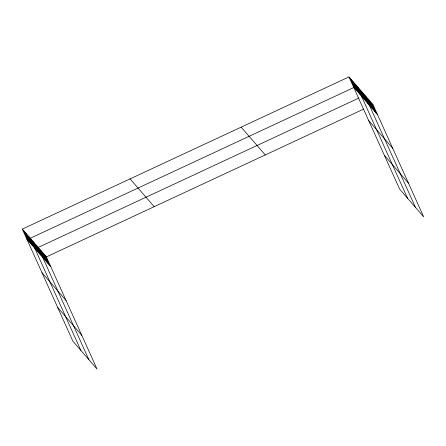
<?xml version="1.0" encoding="UTF-8"?>
<svg xmlns="http://www.w3.org/2000/svg" width="446" height="446" viewBox="0 0 446 446"><rect width="100%" height="100%" fill="white"/><g stroke="black" fill="none" stroke-linecap="round" stroke-linejoin="round"><path stroke-width="0.67" d="M22.3 229.093L46.378 256.902L97.033 369.082L72.954 341.279L22.3 229.093L348.967 76.918L373.046 104.721L423.7 216.907L399.622 189.098L348.967 76.918M358.874 98.059L38.194 247.446L88.843 359.627M361.266 96.944L364.861 95.271L415.51 207.451M46.378 256.902L363.468 109.186M370.052 106.12L373.046 104.721M353.399 86.736L377.483 114.538M368.652 120.515L392.731 148.317M384.368 155.32L408.447 183.122M241.169 127.138L265.247 154.94M130.098 178.879L154.182 206.682M26.732 238.911L50.816 266.719M41.985 272.696L66.064 300.498M57.701 307.495L81.78 335.303M371.685 103.149L376.117 112.966M370.319 101.571L374.752 111.389M368.953 99.993L373.386 109.811M367.588 98.421L372.02 108.239M366.227 96.843L370.659 106.661M363.535 93.738L367.967 103.556M362.213 92.21L366.645 102.028M360.886 90.683L365.319 100.501M359.565 89.15L363.997 98.967M358.238 87.622L362.67 97.44M407.566 198.275L356.912 86.095L30.244 238.27L80.899 350.456M355.59 84.562L360.022 94.379M354.263 83.034L358.695 92.852M352.942 81.506L357.374 91.324M351.615 79.973L356.047 89.791M350.294 78.446L354.726 88.263M45.018 255.324L49.45 265.141M43.652 253.752L48.084 263.569M42.286 252.174L46.718 261.992M40.921 250.602L45.353 260.414M39.56 249.024L43.992 258.842M36.867 245.919L41.3 255.736M35.546 244.391L39.978 254.209M34.219 242.858L38.651 252.676M32.898 241.331L37.33 251.148M31.571 239.803L36.003 249.621M28.923 236.742L33.355 246.56M27.596 235.215L32.028 245.032M26.275 233.682L30.707 243.499M24.948 232.154L29.38 241.972M23.627 230.627L28.059 240.444"/></g></svg>
